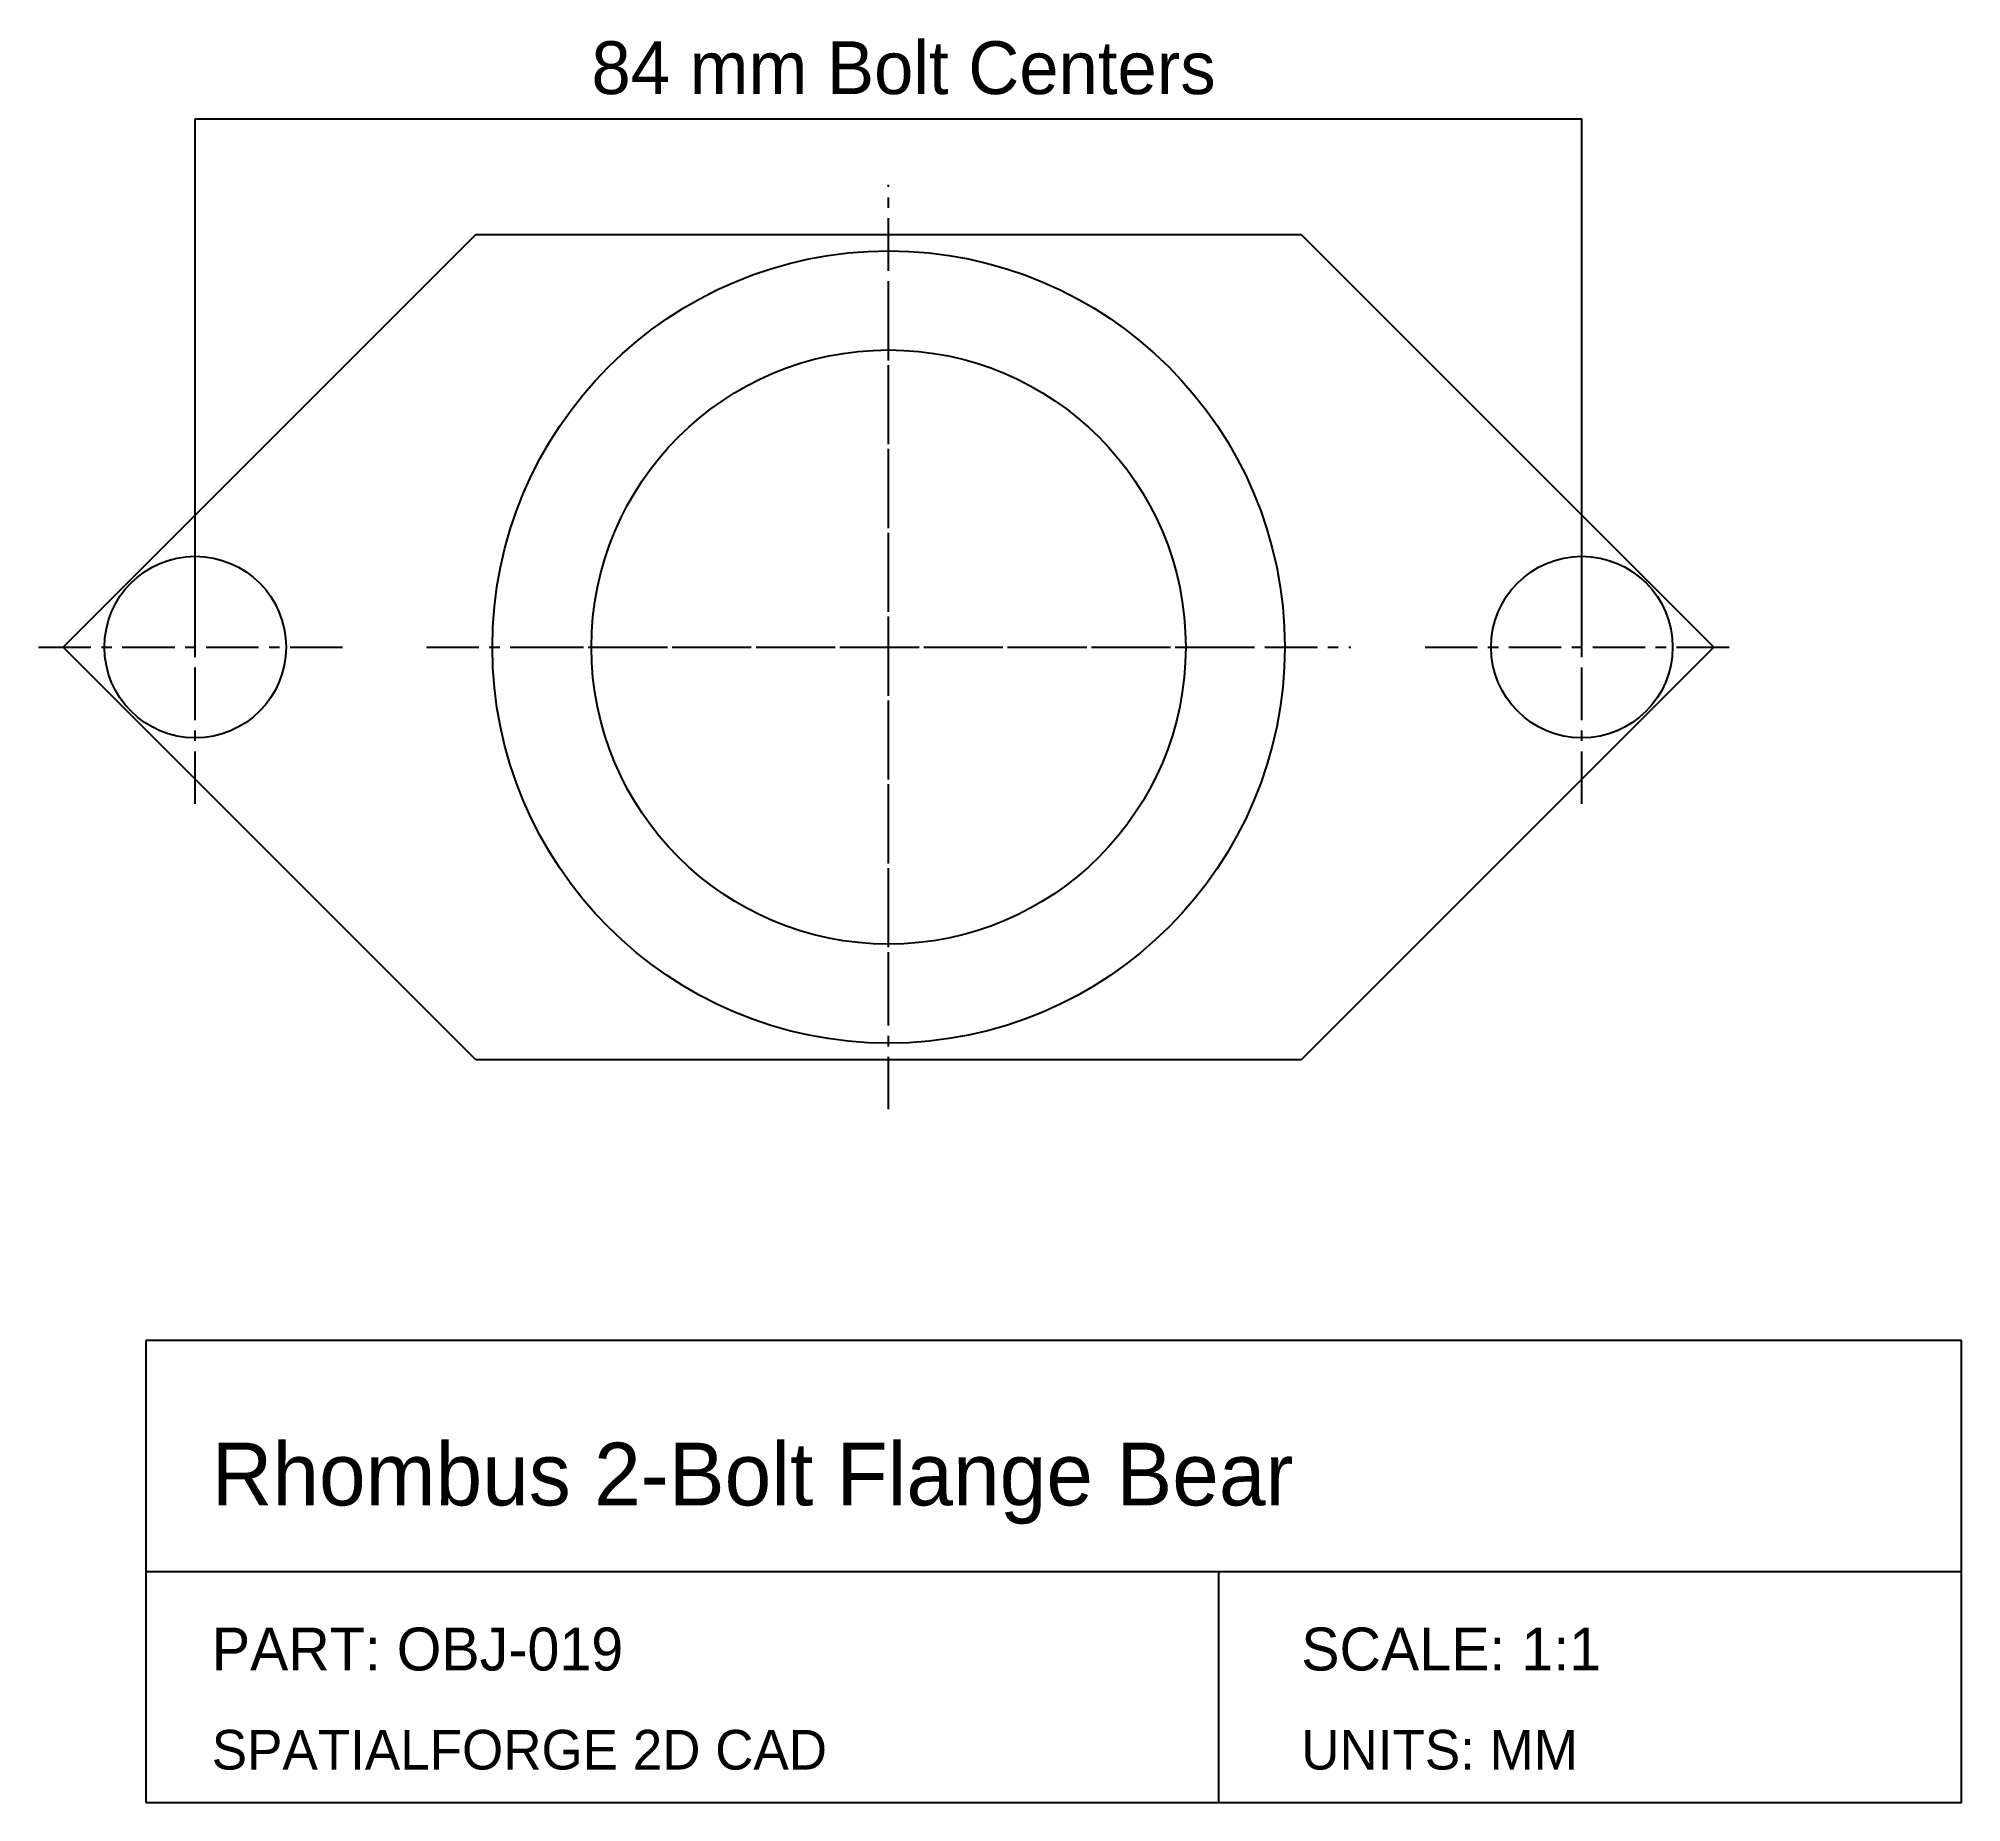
# Model space of a CAD drawing. Header units: millimetres. Extents: x 18 to 135, y -20 to 87.
import ezdxf

# ---------------------------------------------------------------- set-up
doc = ezdxf.new("R2010")
doc.units = ezdxf.units.MM
doc.linetypes.add('CENTER', pattern=[5.08, 3.175, -0.635, 0.635, -0.635])
for name, color, linetype in [('CENTER', 1, 'CENTER'), ('DIM', 3, 'CONTINUOUS'), ('TITLE', 5, 'CONTINUOUS'), ('VISIBLE', 7, 'CONTINUOUS')]:
    doc.layers.add(name, color=color, linetype=linetype)

msp = doc.modelspace()

# ---------------------------------------------------------------- linework, layer by layer
at = {"layer": 'CENTER', "linetype": 'CENTER'}
for p, q in [((70, 22), (70, 78)), ((70, 28), (70, 72)), ((28, 40.5), (28, 59.5)), ((112, 40.5), (112, 59.5)), ((18.5, 50), (37.5, 50)), ((42, 50), (98, 50)), ((48, 50), (92, 50)), ((102.5, 50), (121.5, 50))]:
    msp.add_line(p, q, dxfattribs=at)
at = {"layer": 'DIM'}
for p, q in [((28, 50), (28, 82)), ((28, 82), (112, 82)), ((112, 50), (112, 82))]:
    msp.add_line(p, q, dxfattribs=at)
at = {"layer": 'TITLE', "linetype": 'CONTINUOUS'}
for p, q in [((135, 8), (25, 8)), ((25, 8), (25, -20)), ((135, -20), (135, 8)), ((25, -20), (135, -20))]:
    msp.add_line(p, q, dxfattribs=at)
at = {"layer": 'TITLE'}
for p, q in [((25, -6), (135, -6)), ((90, -20), (90, -6))]:
    msp.add_line(p, q, dxfattribs=at)
at = {"layer": 'VISIBLE', "linetype": 'CONTINUOUS'}
for p, q in [((20, 50), (45, 75)), ((45, 75), (95, 75)), ((95, 75), (120, 50)), ((45, 25), (20, 50)), ((120, 50), (95, 25)), ((95, 25), (45, 25))]:
    msp.add_line(p, q, dxfattribs=at)
at = {"layer": 'VISIBLE'}
for centre, radius in [((70, 50), 24), ((70, 50), 18), ((28, 50), 5.5), ((112, 50), 5.5)]:
    msp.add_circle(centre, radius, dxfattribs=at)

# ---------------------------------------------------------------- texts
at = {"layer": 'DIM'}
msp.add_text('84 mm Bolt Centers', height=3.2, dxfattribs=at).set_placement((52, 83.5))
at = {"layer": 'TITLE'}
for s, height, p in [('Rhombus 2-Bolt Flange Bear', 3.8, (29, -2)), ('PART: OBJ-019', 2.6, (29, -12)), ('SCALE: 1:1', 2.6, (95, -12)), ('SPATIALFORGE 2D CAD', 2.4, (29, -18)), ('UNITS: MM', 2.4, (95, -18))]:
    msp.add_text(s, height=height, dxfattribs=at).set_placement(p)

doc.saveas('drawing.dxf')
